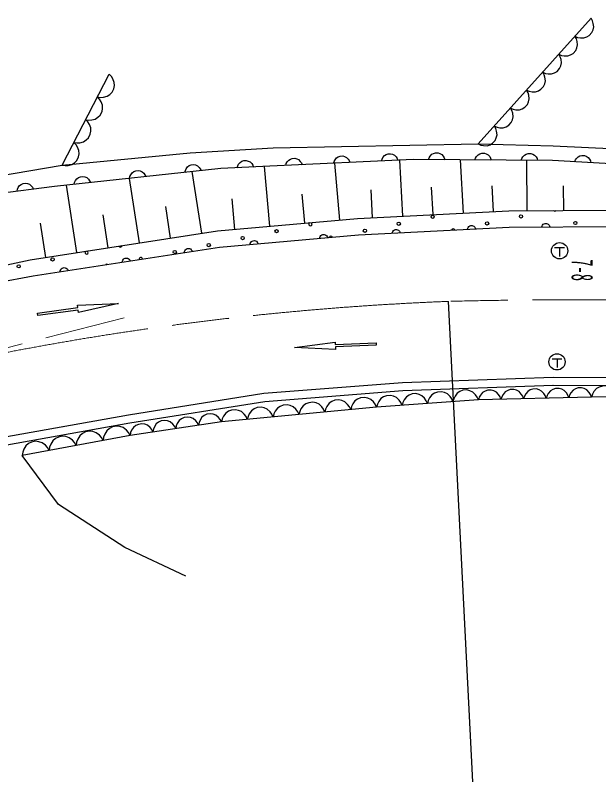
# Model space of a CAD drawing. Units: millimetres, scale not verified. Extents: x 40000 to 680000, y 20000 to 380000.
# Drawn here: x 82115 to 117852, y 273201 to 320142 of the extents above; entities that cross this region are included whole.
import ezdxf
from ezdxf.enums import TextEntityAlignment as Align

# ---------------------------------------------------------------- set-up
doc = ezdxf.new("R2010")
doc.units = ezdxf.units.MM
doc.header["$LTSCALE"] = 1000
doc.linetypes.add('CHAIN', pattern=[18.5, 12, -1.5, 3.5, -1.5])
doc.layers.add('M-BGD', color=7, linetype='Continuous', lineweight=25)
doc.layers.add('M-BMK', color=2, linetype='CHAIN', lineweight=13)
doc.styles.add('ＭＳ ゴシック', font='')
doc.styles.get('ＭＳ ゴシック').set_extended_font_data('MS Gothic')

# ---------------------------------------------------------------- blocks, each defined once
blk = doc.blocks.new('BUHIN8')
at = {"color": 7, "linetype": 'Continuous', "lineweight": 25}
for p, q in [((-359, 46), (193, 306)), ((-83, 176), (147, -312))]:
    blk.add_line(p, q, dxfattribs=at)
blk.add_circle((0, 0), 498, dxfattribs=at)
blk = doc.blocks.new('BUHIN128')
at = {"color": 7, "linetype": 'Continuous', "lineweight": 25}
blk.add_lwpolyline([(-225, -108), (-232, -48), (-226, 9), (-207, 79), (-171, 130), (-125, 171), (-55, 205), (5, 215), (68, 211), (136, 183), (184, 152), (225, 108)], dxfattribs=at)
blk = doc.blocks.new('BUHIN129')
at = {"color": 7, "linetype": 'Continuous', "lineweight": 25}
blk.add_lwpolyline([(-220, -118), (-230, -58), (-226, -1), (-211, 70), (-176, 122), (-133, 166), (-65, 202), (-5, 215), (58, 214), (127, 189), (177, 160), (220, 118)], dxfattribs=at)
blk = doc.blocks.new('BUHIN130')
at = {"color": 7, "linetype": 'Continuous', "lineweight": 25}
blk.add_lwpolyline([(-216, -126), (-228, -66), (-226, -9), (-213, 62), (-181, 116), (-139, 161), (-72, 200), (-12, 214), (50, 216), (120, 193), (171, 166), (216, 126)], dxfattribs=at)
blk = doc.blocks.new('BUHIN131')
at = {"color": 7, "linetype": 'Continuous', "lineweight": 25}
blk.add_lwpolyline([(-207, -140), (-223, -81), (-225, -24), (-217, 48), (-188, 104), (-149, 151), (-85, 195), (-26, 213), (36, 219), (107, 201), (159, 177), (207, 140)], dxfattribs=at)
blk = doc.blocks.new('BUHIN146')
at = {"color": 7, "linetype": 'Continuous', "lineweight": 25}
blk.add_lwpolyline([(-212, -708), (-33, -704), (130, -660), (327, -569), (459, -438), (562, -288), (628, -68), (624, 114), (586, 295), (471, 480), (358, 603), (212, 708)], dxfattribs=at)
blk = doc.blocks.new('BUHIN147')
at = {"color": 7, "linetype": 'Continuous', "lineweight": 25}
blk.add_lwpolyline([(-29, -783), (153, -731), (309, -643), (487, -497), (588, -328), (654, -146), (663, 97), (611, 283), (523, 459), (357, 618), (207, 714), (29, 783)], dxfattribs=at)
blk = doc.blocks.new('BUHIN154')
at = {"color": 7, "linetype": 'Continuous', "lineweight": 25}
blk.add_lwpolyline([(720, 351), (585, 490), (430, 589), (213, 679), (12, 688), (-183, 659), (-407, 551), (-550, 414), (-666, 250), (-729, 23), (-743, -157), (-720, -351)], dxfattribs=at)
blk = doc.blocks.new('BUHIN155')
at = {"color": 7, "linetype": 'Continuous', "lineweight": 25}
blk.add_lwpolyline([(619, 311), (501, 430), (366, 513), (177, 589), (4, 595), (-165, 568), (-357, 472), (-479, 352), (-578, 210), (-630, 13), (-641, -144), (-619, -311)], dxfattribs=at)
blk = doc.blocks.new('BUHIN156')
at = {"color": 7, "linetype": 'Continuous', "lineweight": 25}
blk.add_lwpolyline([(681, 383), (542, 511), (386, 598), (169, 673), (-27, 671), (-216, 632), (-427, 513), (-559, 372), (-663, 206), (-711, -19), (-715, -196), (-681, -383)], dxfattribs=at)
blk = doc.blocks.new('BUHIN157')
at = {"color": 7, "linetype": 'Continuous', "lineweight": 25}
blk.add_lwpolyline([(684, 406), (539, 533), (378, 618), (155, 689), (-44, 682), (-235, 638), (-447, 512), (-577, 365), (-679, 194), (-723, -36), (-723, -216), (-684, -406)], dxfattribs=at)
blk = doc.blocks.new('BUHIN158')
at = {"color": 7, "linetype": 'Continuous', "lineweight": 25}
blk.add_lwpolyline([(589, 391), (455, 497), (308, 565), (107, 618), (-70, 603), (-237, 555), (-420, 434), (-529, 298), (-611, 141), (-640, -65), (-632, -224), (-589, -391)], dxfattribs=at)
blk = doc.blocks.new('BUHIN159')
at = {"color": 7, "linetype": 'Continuous', "lineweight": 25}
blk.add_lwpolyline([(682, 492), (517, 612), (340, 686), (98, 740), (-111, 714), (-308, 649), (-519, 496), (-642, 330), (-733, 139), (-758, -106), (-740, -296), (-682, -492)], dxfattribs=at)
blk = doc.blocks.new('BUHIN181')
at = {"color": 7, "linetype": 'Continuous', "lineweight": 25}
blk.add_lwpolyline([(-464, -186), (-470, -65), (-450, 48), (-403, 186), (-323, 282), (-227, 359), (-84, 416), (38, 428), (163, 413), (294, 347), (386, 279), (464, 186)], dxfattribs=at)
blk = doc.blocks.new('BUHIN182')
at = {"color": 7, "linetype": 'Continuous', "lineweight": 25}
blk.add_lwpolyline([(-454, -210), (-466, -89), (-452, 25), (-412, 165), (-338, 265), (-246, 346), (-105, 411), (16, 429), (142, 421), (276, 362), (372, 298), (454, 210)], dxfattribs=at)
blk = doc.blocks.new('BUHIN183')
at = {"color": 7, "linetype": 'Continuous', "lineweight": 25}
blk.add_lwpolyline([(-442, -234), (-460, -114), (-453, 0), (-421, 142), (-352, 246), (-264, 332), (-127, 405), (-7, 429), (118, 428), (256, 376), (355, 318), (442, 234)], dxfattribs=at)
blk = doc.blocks.new('BUHIN185')
at = {"color": 7, "linetype": 'Continuous', "lineweight": 25}
blk.add_lwpolyline([(-427, -260), (-453, -141), (-452, -27), (-428, 116), (-366, 225), (-284, 316), (-151, 397), (-33, 428), (92, 434), (233, 391), (335, 339), (427, 260)], dxfattribs=at)

msp = doc.modelspace()

# ---------------------------------------------------------------- linework, layer by layer
at = {"layer": 'M-BGD'}
for p, q in [((110475, 312261), (117386, 319961)), ((84984, 310965), (87870, 316534)), ((97908, 312031), (110475, 312261)), ((110475, 312261), (115062, 312139)), ((84984, 310965), (92835, 311726)), ((92835, 311726), (97908, 312031)), ((115062, 312139), (122436, 311794)), ((106511, 311313), (97716, 310897)), ((105851, 307835), (105672, 311274)), ((115031, 311248), (106511, 311313)), ((109562, 308029), (109392, 311291)), ((113467, 308181), (113447, 311260)), ((122412, 310812), (115031, 311248)), ((70137, 308422), (84984, 310965)), ((94696, 310757), (84525, 309663)), ((97716, 310897), (94696, 310757)), ((97710, 307219), (97388, 310882)), ((101997, 307596), (101690, 311085)), ((93539, 306789), (92955, 310569)), ((89716, 306199), (89105, 310156)), ((84525, 309663), (80914, 309205)), ((85893, 305609), (85255, 309742)), ((103996, 307738), (103906, 309462)), ((107706, 307932), (107618, 309619)), ((111417, 308125), (111335, 309701)), ((115713, 308196), (115704, 309702)), ((95566, 307031), (95401, 308906)), ((99853, 307407), (99696, 309195)), ((91627, 306494), (91329, 308428)), ((103068, 307690), (112345, 308174)), ((112345, 308174), (121328, 308232)), ((87804, 305904), (87492, 307926)), ((94494, 306937), (103068, 307690)), ((83982, 305314), (83657, 307413)), ((103138, 306692), (112374, 307174)), ((112374, 307174), (121324, 307232)), ((83026, 305166), (94494, 306937)), ((94615, 305944), (103138, 306692)), ((83206, 304182), (94615, 305944)), ((68785, 302142), (83026, 305166)), ((76898, 302996), (83206, 304182)), ((85934, 302390), (88442, 302500)), ((85954, 302241), (85934, 302390)), ((88442, 302500), (85994, 301944)), ((110135, 273201), (108653, 302621)), ((83476, 301908), (85954, 302241)), ((83496, 301759), (83476, 301908)), ((85974, 302092), (83496, 301759)), ((85994, 301944), (85974, 302092)), ((99224, 299804), (101712, 300132)), ((101712, 300132), (101718, 299982)), ((101718, 299982), (104216, 300084)), ((104216, 300084), (104222, 299934)), ((101731, 299682), (99224, 299804)), ((104222, 299934), (101725, 299832)), ((101725, 299832), (101731, 299682)), ((105827, 297641), (97349, 296968)), ((115054, 297966), (105827, 297641)), ((120282, 297941), (115054, 297966)), ((105856, 297142), (97407, 296471)), ((115071, 297466), (105856, 297142)), ((120274, 297441), (115051, 297466)), ((97349, 296968), (89044, 295654)), ((117408, 296755), (110482, 296585)), ((122215, 296817), (117408, 296755)), ((97407, 296471), (89127, 295161)), ((110482, 296585), (104245, 296139)), ((104245, 296139), (94742, 295235)), ((89044, 295654), (80898, 294201)), ((89127, 295161), (80994, 293711)), ((94742, 295235), (89147, 294414)), ((89147, 294414), (82534, 293179)), ((84759, 290178), (82534, 293179)), ((88832, 287552), (84759, 290178)), ((92557, 285798), (88832, 287552))]:
    msp.add_line(p, q, dxfattribs=at)
for points in [[(95707, 310804), (95741, 310920), (95797, 311020), (95887, 311135), (95994, 311200), (96109, 311240), (96264, 311247), (96383, 311218), (96496, 311163), (96598, 311058), (96663, 310963), (96706, 310850)], [(82224, 309371), (82249, 309490), (82296, 309594), (82376, 309716), (82478, 309789), (82590, 309838), (82744, 309858), (82865, 309838), (82981, 309792), (83092, 309696), (83164, 309606), (83216, 309497)]]:
    msp.add_lwpolyline(points, dxfattribs=at)
for centre in [(105606, 307372), (107684, 307798), (111015, 307398), (113093, 307824), (116423, 307423), (98120, 306921), (103528, 306947), (96042, 306495), (93964, 306069), (91885, 305643), (84399, 305192), (82321, 304766)]:
    msp.add_circle(centre, 99.5, dxfattribs=at)
for centre, start, end in [((115171, 308250), 215.755, 324.9887), ((100198, 307347), 119.5186, 70.5167), ((108936, 306972), 16.0078, 169.9648), ((101450, 306521), 18.4051, 171.6306), ((86477, 305618), 135.1506, 62.4053), ((88555, 306044), 202.5021, 355.0539), ((89807, 305218), 359.4801, 198.0756), ((87729, 304792), 70.5283, 127.0274)]:
    msp.add_arc(centre, 99.5, start, end, dxfattribs=at)
at = {"layer": 'M-BMK'}
msp.add_line((66061, 295773), (88776, 301620), dxfattribs=at)
for centre, radius, start, end in [((115727, 122760), 180000, 92.25223, 105.77811), ((116358, 2720), 300000, 84.66437, 91.47165)]:
    msp.add_arc(centre, radius, start, end, dxfattribs=at)

# ---------------------------------------------------------------- block references
at = {"layer": 'M-BGD', "rotation": 334.74779}
for name, p in [('BUHIN146', (116892, 319411)), ('BUHIN146', (115905, 318311)), ('BUHIN146', (114918, 317211)), ('BUHIN147', (87509, 315838)), ('BUHIN146', (113931, 316111)), ('BUHIN146', (112943, 315011)), ('BUHIN147', (86788, 314446)), ('BUHIN146', (111956, 313911)), ('BUHIN147', (86066, 313053)), ('BUHIN146', (110969, 312811)), ('BUHIN147', (85345, 311661)), ('BUHIN183', (102114, 311105)), ('BUHIN183', (105046, 311244)), ('BUHIN182', (107931, 311303)), ('BUHIN182', (110771, 311281)), ('BUHIN182', (113611, 311259)), ('BUHIN181', (116877, 311139)), ('BUHIN183', (99182, 310966)), ('BUHIN185', (89610, 310210)), ('BUHIN185', (93001, 310574)), ('BUHIN185', (86220, 309846)), ('BUHIN128', (114611, 307188)), ('BUHIN129', (105447, 306812)), ('BUHIN129', (110065, 307053)), ('BUHIN130', (101007, 306505)), ('BUHIN130', (96746, 306131)), ('BUHIN8', (115458, 305720)), ('BUHIN131', (92713, 305650)), ('BUHIN131', (88910, 305063)), ('BUHIN131', (85108, 304476)), ('BUHIN8', (115299, 298916)), ('BUHIN154', (118209, 296765)), ('BUHIN156', (106584, 296306)), ('BUHIN156', (108143, 296417)), ('BUHIN156', (109703, 296529)), ('BUHIN155', (111175, 296602)), ('BUHIN155', (112560, 296636)), ('BUHIN155', (113945, 296670)), ('BUHIN155', (115330, 296704)), ('BUHIN155', (116715, 296738)), ('BUHIN157', (100285, 295762)), ('BUHIN157', (101869, 295913)), ('BUHIN157', (103453, 296063)), ('BUHIN156', (105025, 296194)), ('BUHIN157', (95534, 295310)), ('BUHIN157', (97118, 295461)), ('BUHIN157', (98702, 295611)), ('BUHIN158', (92644, 294927)), ('BUHIN158', (94043, 295132)), ('BUHIN158', (89846, 294516)), ('BUHIN158', (91245, 294722)), ('BUHIN159', (86667, 293951)), ('BUHIN159', (88320, 294259)), ('BUHIN159', (83361, 293333)), ('BUHIN159', (85014, 293642))]:
    msp.add_blockref(name, p, dxfattribs=at)

# ---------------------------------------------------------------- texts
at = {"layer": 'M-BGD', "style": 'ＭＳ ゴシック', "width": 0.5}
msp.add_text('7-8', height=1320, rotation=269.4, dxfattribs=at).set_placement((115812, 305222), align=Align.BOTTOM_LEFT)

doc.saveas('drawing.dxf')
